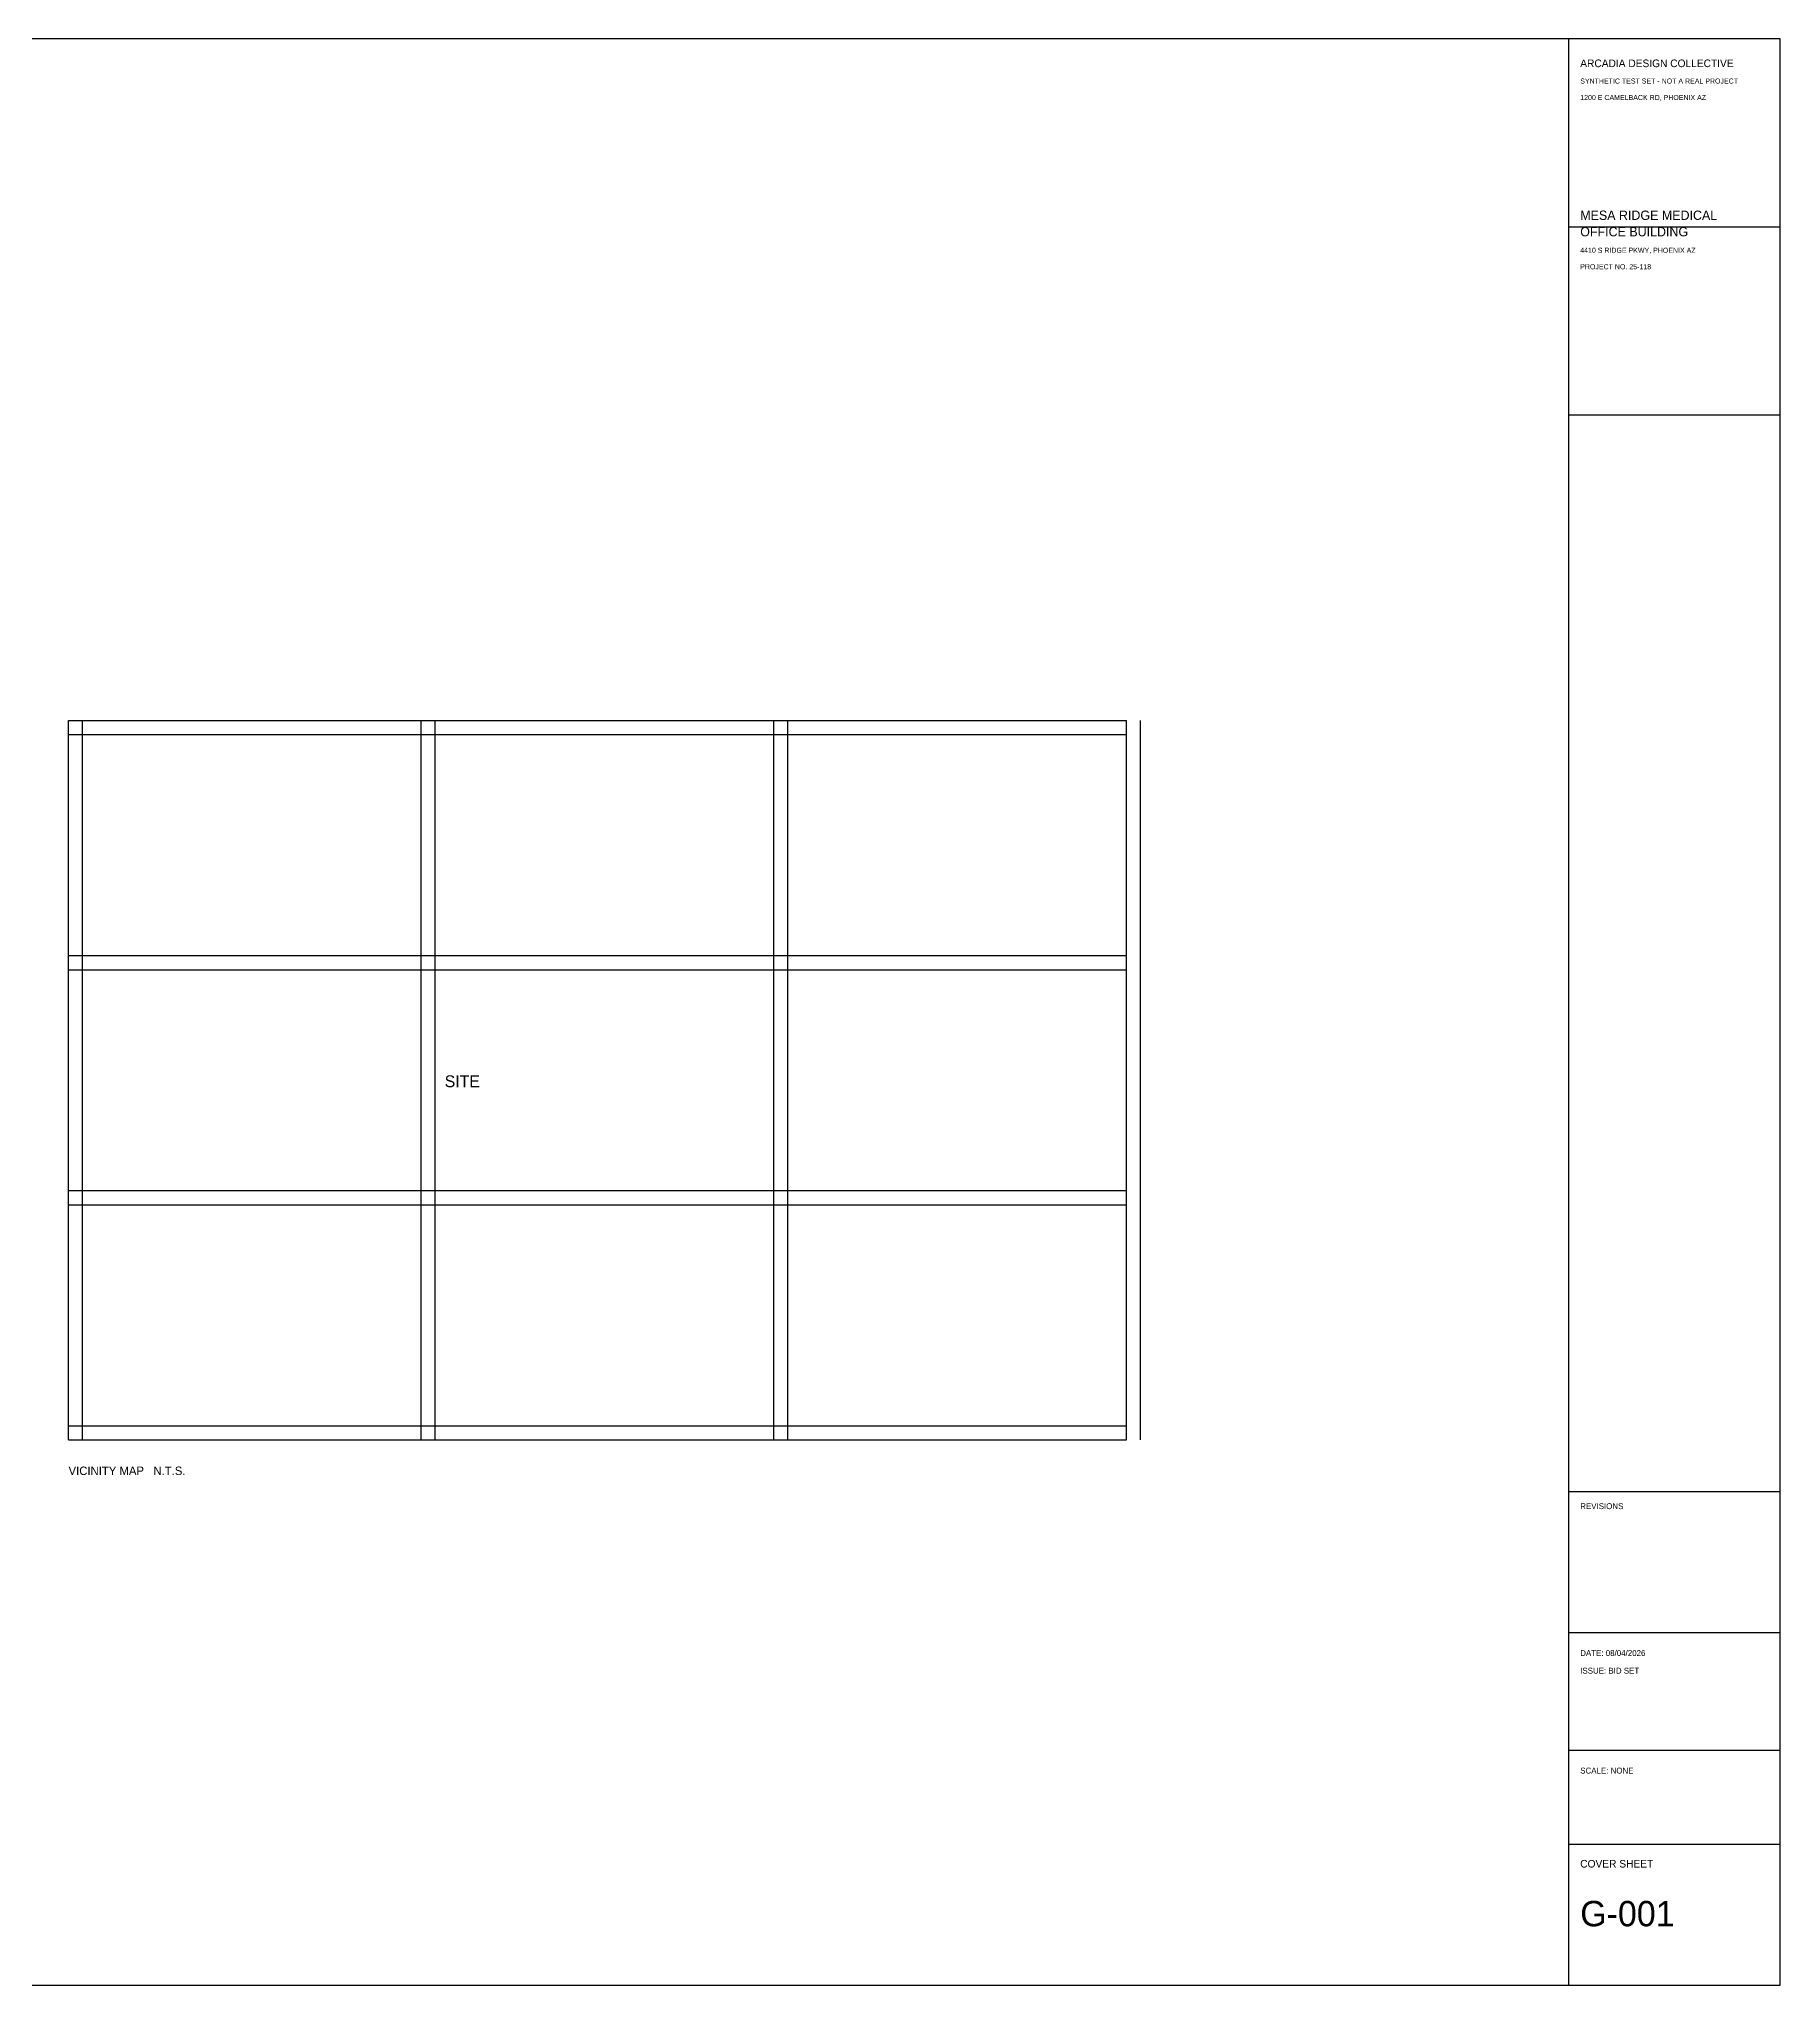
# Model space of a CAD drawing. Header units: inches. Extents: x 0.5 to 35.5, y 0.5 to 23.5.
# Drawn here: x 14.93 to 35.5, y 0.5 to 23.5 of the extents above; entities that cross this region are included whole.
import ezdxf

# ---------------------------------------------------------------- set-up
doc = ezdxf.new("R2010")
doc.units = ezdxf.units.IN
doc.layers.add('G-ANNO-TTLB', color=3, linetype='CONTINUOUS')
doc.layers.add('G-MAP', color=2, linetype='CONTINUOUS')

msp = doc.modelspace()

# ---------------------------------------------------------------- linework, layer by layer
at = {"layer": 'G-ANNO-TTLB'}
for p, q in [((35.5, 23.5), (0.5, 23.5)), ((35.5, 23.5), (33, 23.5)), ((33, 23.5), (33, 0.5)), ((35.5, 0.5), (35.5, 23.5)), ((35.5, 0.5), (35.5, 23.5)), ((33, 21.27778), (35.5, 21.27778)), ((33, 19.05556), (35.5, 19.05556)), ((33, 6.33333), (35.5, 6.33333)), ((33, 4.66667), (35.5, 4.66667)), ((33, 3.27778), (35.5, 3.27778)), ((33, 2.16667), (35.5, 2.16667)), ((0.5, 0.5), (35.5, 0.5)), ((33, 0.5), (35.5, 0.5))]:
    msp.add_line(p, q, dxfattribs=at)
at = {"layer": 'G-MAP'}
for p, q in [((15.27778, 15.44444), (27.77778, 15.44444)), ((15.27778, 6.94444), (15.27778, 15.44444)), ((15.44444, 6.94444), (15.44444, 15.44444)), ((19.44444, 6.94444), (19.44444, 15.44444)), ((19.61111, 6.94444), (19.61111, 15.44444)), ((23.61111, 6.94444), (23.61111, 15.44444)), ((23.77778, 6.94444), (23.77778, 15.44444)), ((27.77778, 6.94444), (27.77778, 15.44444)), ((27.94444, 6.94444), (27.94444, 15.44444)), ((15.27778, 15.27778), (27.77778, 15.27778)), ((15.27778, 12.66667), (27.77778, 12.66667)), ((15.27778, 12.5), (27.77778, 12.5)), ((15.27778, 9.88889), (27.77778, 9.88889)), ((15.27778, 9.72222), (27.77778, 9.72222)), ((15.27778, 7.11111), (27.77778, 7.11111)), ((15.27778, 6.94444), (27.77778, 6.94444))]:
    msp.add_line(p, q, dxfattribs=at)

# ---------------------------------------------------------------- texts
at = {"layer": 'G-ANNO-TTLB'}
for s, height, p in [('ARCADIA DESIGN COLLECTIVE', 0.09, (33.13889, 23.16667)), ('SYNTHETIC TEST SET - NOT A REAL PROJECT', 0.06, (33.13889, 22.97222)), ('1200 E CAMELBACK RD, PHOENIX AZ', 0.06, (33.13889, 22.77778)), ('MESA RIDGE MEDICAL', 0.11, (33.13889, 21.36111)), ('OFFICE BUILDING', 0.11, (33.13889, 21.16667)), ('4410 S RIDGE PKWY, PHOENIX AZ', 0.06, (33.13889, 20.97222)), ('PROJECT NO. 25-118', 0.06, (33.13889, 20.77778)), ('REVISIONS', 0.07, (33.13889, 6.125)), ('DATE: 08/04/2026', 0.07, (33.13889, 4.38889)), ('ISSUE: BID SET', 0.07, (33.13889, 4.18056)), ('SCALE: NONE', 0.07, (33.13889, 3)), ('COVER SHEET', 0.09, (33.13889, 1.88889)), ('G-001', 0.3, (33.13889, 1.19444))]:
    msp.add_text(s, height=height, dxfattribs=at).set_placement(p)
at = {"layer": 'G-MAP'}
for s, height, p in [('SITE', 0.14, (19.72222, 11.11111)), ('VICINITY MAP   N.T.S.', 0.1, (15.27778, 6.52778))]:
    msp.add_text(s, height=height, dxfattribs=at).set_placement(p)

doc.saveas('drawing.dxf')
